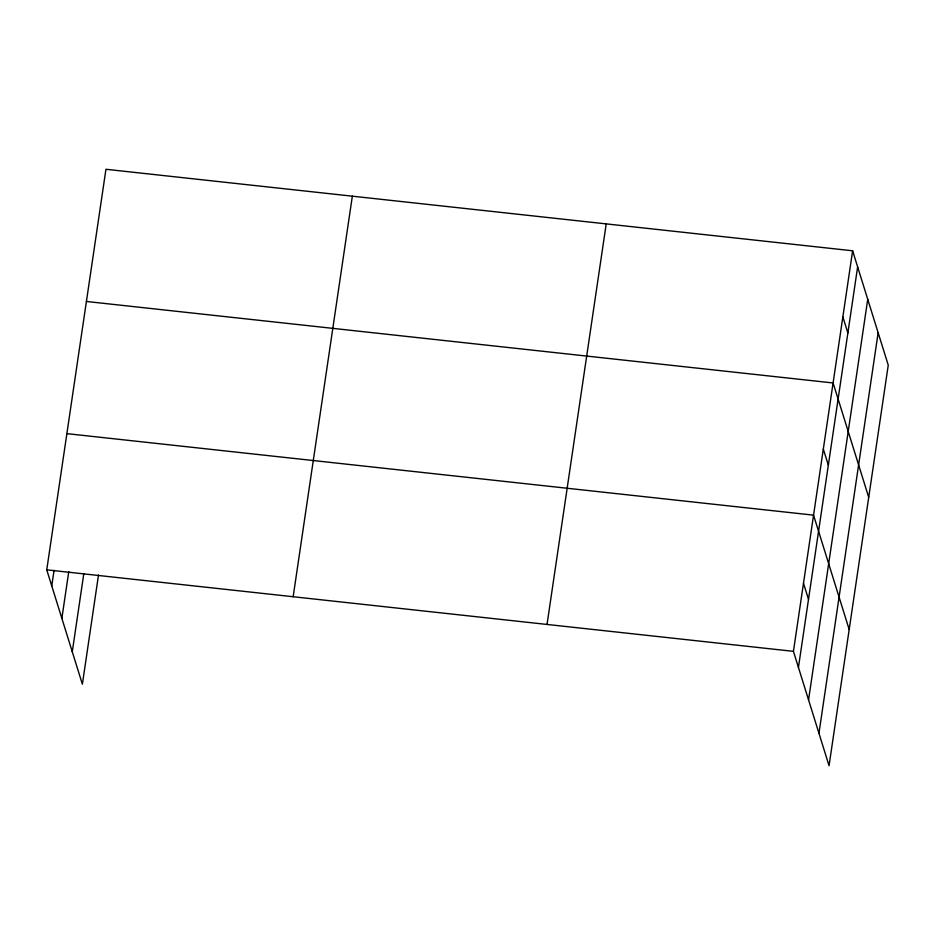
<?xml version="1.0" encoding="UTF-8"?>
<svg xmlns="http://www.w3.org/2000/svg" width="935" height="935" viewBox="0 0 935 935"><rect width="100%" height="100%" fill="white"/><g stroke="black" fill="none" stroke-linecap="round" stroke-linejoin="round"><path stroke-width="1.4" d="M98.514 574.978L82.374 684.21L46.75 569.836L105.947 169.282L852.626 250.79L888.25 365.164L829.053 765.718L793.429 651.344L852.626 250.79M51.764 585.929L54.066 570.327M61.862 618.362L68.781 571.542M72.276 651.777L83.799 573.751M293.158 596.729L352.343 196.175M547.033 624.451L606.219 223.886M798.443 667.438L857.64 266.872M808.553 699.871L867.738 299.317M818.955 733.285L878.152 332.731M86.406 301.467L833.097 382.964L868.72 497.35M66.876 433.641L813.555 515.15L849.179 629.535M46.75 569.836L793.429 651.344M842.856 316.883L847.87 332.965M823.326 449.057L828.34 465.151M803.492 583.253L808.506 599.335"/></g></svg>
